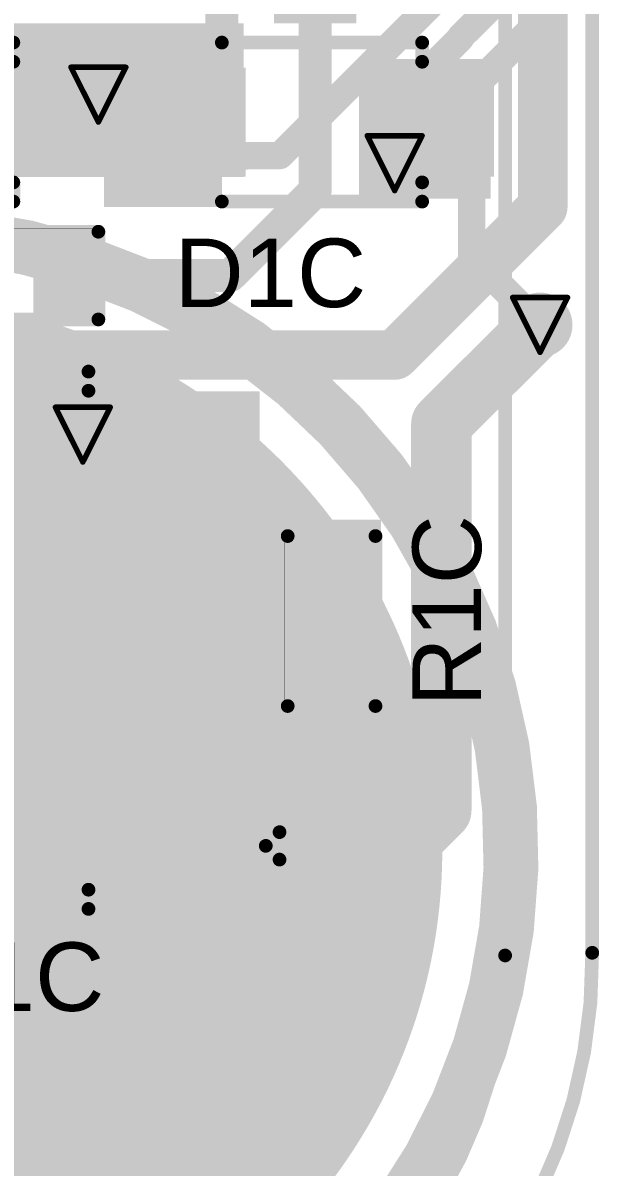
# Model space of a CAD drawing. Header units: inches. Extents: x -4.2 to 12.6, y -6.1 to 3.
# Drawn here: x -1.7466 to -1.5366, y -5.362 to -4.9446 of the extents above; entities that cross this region are included whole.
import ezdxf

# ---------------------------------------------------------------- set-up
doc = ezdxf.new("R2010")
doc.units = ezdxf.units.IN
doc.header["$MEASUREMENT"] = 0
for name, color, linetype in [('Board Outline', 216, 'Continuous'), ('Bottom Layer', 5, 'Continuous'), ('Bottom Overlay', 54, 'Continuous'), ('Bottom Paste', 16, 'Continuous'), ('Drill Drawing', 1, 'Continuous'), ('Flex_Ribbon Bottom Coverlay', 6, 'Continuous'), ('Flex_Ribbon Top Overlay', 2, 'Continuous'), ('Top Layer', 1, 'Continuous'), ('Top Paste', 8, 'Continuous'), ('Top Solder', 216, 'Continuous'), ('Via Holes', 16, 'Continuous')]:
    doc.layers.add(name, color=color, linetype=linetype)
doc.styles.add('Arial', font='', dxfattribs={"height": 0.2})
doc.styles.get('Arial').set_extended_font_data('Arial')

# ---------------------------------------------------------------- blocks, each defined once
blk = doc.blocks.new('SOIC_8_47')
at = {"layer": 'Flex_Ribbon Top Overlay'}
blk.add_hatch(color=2, dxfattribs=at).paths.add_polyline_path([(-0.072, 0.062), (-0.059, 0.062), (-0.059, 0.088), (-0.072, 0.088)])
at = {"layer": 'Top Layer'}
for points in [[(-0.07579, 0.08681), (-0.07579, 0.06319), (-0.13681, 0.06319), (-0.13681, 0.08681)], [(0.13681, 0.08681), (0.13681, 0.06319), (0.07579, 0.06319), (0.07579, 0.08681)], [(-0.07579, 0.03681), (-0.07579, 0.01319), (-0.13681, 0.01319), (-0.13681, 0.03681)], [(0.13681, 0.03681), (0.13681, 0.01319), (0.07579, 0.01319), (0.07579, 0.03681)], [(-0.07579, -0.01319), (-0.07579, -0.03681), (-0.13681, -0.03681), (-0.13681, -0.01319)], [(0.13681, -0.01319), (0.13681, -0.03681), (0.07579, -0.03681), (0.07579, -0.01319)], [(-0.07579, -0.06319), (-0.07579, -0.08681), (-0.13681, -0.08681), (-0.13681, -0.06319)], [(0.13681, -0.06319), (0.13681, -0.08681), (0.07579, -0.08681), (0.07579, -0.06319)]]:
    blk.add_hatch(color=1, dxfattribs=at).paths.add_polyline_path(points)
at = {"layer": 'Top Paste'}
for points in [[(-0.07579, 0.08681), (-0.07579, 0.06319), (-0.13681, 0.06319), (-0.13681, 0.08681)], [(0.13681, 0.08681), (0.13681, 0.06319), (0.07579, 0.06319), (0.07579, 0.08681)], [(-0.07579, 0.03681), (-0.07579, 0.01319), (-0.13681, 0.01319), (-0.13681, 0.03681)], [(0.13681, 0.03681), (0.13681, 0.01319), (0.07579, 0.01319), (0.07579, 0.03681)], [(-0.07579, -0.01319), (-0.07579, -0.03681), (-0.13681, -0.03681), (-0.13681, -0.01319)], [(0.13681, -0.01319), (0.13681, -0.03681), (0.07579, -0.03681), (0.07579, -0.01319)], [(-0.07579, -0.06319), (-0.07579, -0.08681), (-0.13681, -0.08681), (-0.13681, -0.06319)], [(0.13681, -0.06319), (0.13681, -0.08681), (0.07579, -0.08681), (0.07579, -0.06319)]]:
    blk.add_hatch(color=8, dxfattribs=at).paths.add_polyline_path(points)
at = {"layer": 'Top Solder'}
for points in [[(-0.07179, 0.09081), (-0.07179, 0.05919), (-0.14081, 0.05919), (-0.14081, 0.09081)], [(-0.07179, 0.09081), (-0.07179, 0.05919), (-0.14081, 0.05919), (-0.14081, 0.09081)], [(0.14081, 0.09081), (0.14081, 0.05919), (0.07179, 0.05919), (0.07179, 0.09081)], [(0.14081, 0.09081), (0.14081, 0.05919), (0.07179, 0.05919), (0.07179, 0.09081)], [(-0.07179, 0.04081), (-0.07179, 0.00919), (-0.14081, 0.00919), (-0.14081, 0.04081)], [(-0.07179, 0.04081), (-0.07179, 0.00919), (-0.14081, 0.00919), (-0.14081, 0.04081)], [(0.14081, 0.04081), (0.14081, 0.00919), (0.07179, 0.00919), (0.07179, 0.04081)], [(0.14081, 0.04081), (0.14081, 0.00919), (0.07179, 0.00919), (0.07179, 0.04081)], [(-0.07179, -0.00919), (-0.07179, -0.04081), (-0.14081, -0.04081), (-0.14081, -0.00919)], [(-0.07179, -0.00919), (-0.07179, -0.04081), (-0.14081, -0.04081), (-0.14081, -0.00919)], [(0.14081, -0.00919), (0.14081, -0.04081), (0.07179, -0.04081), (0.07179, -0.00919)], [(0.14081, -0.00919), (0.14081, -0.04081), (0.07179, -0.04081), (0.07179, -0.00919)], [(-0.07179, -0.05919), (-0.07179, -0.09081), (-0.14081, -0.09081), (-0.14081, -0.05919)], [(-0.07179, -0.05919), (-0.07179, -0.09081), (-0.14081, -0.09081), (-0.14081, -0.05919)], [(0.14081, -0.05919), (0.14081, -0.09081), (0.07179, -0.09081), (0.07179, -0.05919)], [(0.14081, -0.05919), (0.14081, -0.09081), (0.07179, -0.09081), (0.07179, -0.05919)]]:
    blk.add_hatch(color=216, dxfattribs=at).paths.add_polyline_path(points)
at = {"layer": 'Flex_Ribbon Top Overlay'}
for points in [[(-0.07837, 0.098, 0.005, 0.005, 0), (-0.07837, 0.091, 0.005, 0.005, 0)], [(0.07837, 0.098, 0.005, 0.005, 0), (-0.07837, 0.098, 0.005, 0.005, 0)], [(0.07837, 0.098, 0.005, 0.005, 0), (0.07837, 0.091, 0.005, 0.005, 0)], [(-0.143, 0.075, 0.005, 0.005, 0), (-0.148, 0.08, 0.005, 0.005, 0)], [(-0.148, 0.08, 0.005, 0.005, 0), (-0.148, 0.07, 0.005, 0.005, 0)], [(-0.143, 0.075, 0.005, 0.005, 0), (-0.148, 0.07, 0.005, 0.005, 0)], [(-0.07837, -0.091, 0.005, 0.005, 0), (-0.07837, -0.098, 0.005, 0.005, 0)], [(0.07837, -0.091, 0.005, 0.005, 0), (0.07837, -0.098, 0.005, 0.005, 0)], [(0.07837, -0.098, 0.005, 0.005, 0), (-0.07837, -0.098, 0.005, 0.005, 0)]]:
    blk.add_lwpolyline(points, format="xyseb", dxfattribs=at)
for points in [[(-0.07962, 0.098, 0.0025, 0.0025, 1), (-0.07712, 0.098, 0.0025, 0.0025, 1)], [(-0.07962, 0.098, 0.0025, 0.0025, 1), (-0.07712, 0.098, 0.0025, 0.0025, 1)], [(0.07712, 0.098, 0.0025, 0.0025, 1), (0.07962, 0.098, 0.0025, 0.0025, 1)], [(0.07712, 0.098, 0.0025, 0.0025, 1), (0.07962, 0.098, 0.0025, 0.0025, 1)], [(-0.07962, 0.091, 0.0025, 0.0025, 1), (-0.07712, 0.091, 0.0025, 0.0025, 1)], [(0.07712, 0.091, 0.0025, 0.0025, 1), (0.07962, 0.091, 0.0025, 0.0025, 1)], [(-0.14925, 0.08, 0.0025, 0.0025, 1), (-0.14675, 0.08, 0.0025, 0.0025, 1)], [(-0.14925, 0.08, 0.0025, 0.0025, 1), (-0.14675, 0.08, 0.0025, 0.0025, 1)], [(-0.14425, 0.075, 0.0025, 0.0025, 1), (-0.14175, 0.075, 0.0025, 0.0025, 1)], [(-0.14425, 0.075, 0.0025, 0.0025, 1), (-0.14175, 0.075, 0.0025, 0.0025, 1)], [(-0.14925, 0.07, 0.0025, 0.0025, 1), (-0.14675, 0.07, 0.0025, 0.0025, 1)], [(-0.14925, 0.07, 0.0025, 0.0025, 1), (-0.14675, 0.07, 0.0025, 0.0025, 1)], [(-0.07962, -0.091, 0.0025, 0.0025, 1), (-0.07712, -0.091, 0.0025, 0.0025, 1)], [(0.07712, -0.091, 0.0025, 0.0025, 1), (0.07962, -0.091, 0.0025, 0.0025, 1)], [(-0.07962, -0.098, 0.0025, 0.0025, 1), (-0.07712, -0.098, 0.0025, 0.0025, 1)], [(-0.07962, -0.098, 0.0025, 0.0025, 1), (-0.07712, -0.098, 0.0025, 0.0025, 1)], [(0.07712, -0.098, 0.0025, 0.0025, 1), (0.07962, -0.098, 0.0025, 0.0025, 1)], [(0.07712, -0.098, 0.0025, 0.0025, 1), (0.07962, -0.098, 0.0025, 0.0025, 1)]]:
    blk.add_lwpolyline(points, format="xyseb", close=True, dxfattribs=at)
blk = doc.blocks.new('R___0402_152')
at = {"layer": 'Top Layer'}
for points in [[(-0.0275, -0.0125), (-0.0275, 0.0125), (-0.0095, 0.0125), (-0.0095, -0.0125)], [(0.0095, -0.0125), (0.0095, 0.0125), (0.0275, 0.0125), (0.0275, -0.0125)]]:
    blk.add_hatch(color=1, dxfattribs=at).paths.add_polyline_path(points)
at = {"layer": 'Top Paste'}
for points in [[(-0.0275, -0.0125), (-0.0275, 0.0125), (-0.0095, 0.0125), (-0.0095, -0.0125)], [(0.0095, -0.0125), (0.0095, 0.0125), (0.0275, 0.0125), (0.0275, -0.0125)]]:
    blk.add_hatch(color=8, dxfattribs=at).paths.add_polyline_path(points)
at = {"layer": 'Top Solder'}
for points in [[(-0.02967, -0.01467), (-0.02967, 0.01467), (-0.00733, 0.01467), (-0.00733, -0.01467)], [(-0.02967, -0.01467), (-0.02967, 0.01467), (-0.00733, 0.01467), (-0.00733, -0.01467)], [(0.00733, -0.01467), (0.00733, 0.01467), (0.02967, 0.01467), (0.02967, -0.01467)], [(0.00733, -0.01467), (0.00733, 0.01467), (0.02967, 0.01467), (0.02967, -0.01467)]]:
    blk.add_hatch(color=216, dxfattribs=at).paths.add_polyline_path(points)
at = {"layer": 'Flex_Ribbon Top Overlay'}
for points in [[(-0.031, 0.016, 0.005, 0.005, 0), (-0.031, -0.016, 0.005, 0.005, 0)], [(0.031, 0.016, 0.005, 0.005, 0), (-0.031, 0.016, 0.005, 0.005, 0)], [(0.031, 0.016, 0.005, 0.005, 0), (0.031, -0.016, 0.005, 0.005, 0)], [(0.031, -0.016, 0.005, 0.005, 0), (-0.031, -0.016, 0.005, 0.005, 0)], [(0.032, -0.017, 0.000127, 0.000127, 0), (-0.032, -0.017, 0.000127, 0.000127, 0)]]:
    blk.add_lwpolyline(points, format="xyseb", dxfattribs=at)
for points in [[(-0.03225, 0.016, 0.0025, 0.0025, 1), (-0.02975, 0.016, 0.0025, 0.0025, 1)], [(-0.03225, 0.016, 0.0025, 0.0025, 1), (-0.02975, 0.016, 0.0025, 0.0025, 1)], [(0.02975, 0.016, 0.0025, 0.0025, 1), (0.03225, 0.016, 0.0025, 0.0025, 1)], [(0.02975, 0.016, 0.0025, 0.0025, 1), (0.03225, 0.016, 0.0025, 0.0025, 1)], [(-0.03225, -0.016, 0.0025, 0.0025, 1), (-0.02975, -0.016, 0.0025, 0.0025, 1)], [(-0.03225, -0.016, 0.0025, 0.0025, 1), (-0.02975, -0.016, 0.0025, 0.0025, 1)], [(0.02975, -0.016, 0.0025, 0.0025, 1), (0.03225, -0.016, 0.0025, 0.0025, 1)], [(0.02975, -0.016, 0.0025, 0.0025, 1), (0.03225, -0.016, 0.0025, 0.0025, 1)], [(-0.03203, -0.017, 0.0000635, 0.0000635, 1), (-0.03197, -0.017, 0.0000635, 0.0000635, 1)], [(0.03197, -0.017, 0.0000635, 0.0000635, 1), (0.03203, -0.017, 0.0000635, 0.0000635, 1)]]:
    blk.add_lwpolyline(points, format="xyseb", close=True, dxfattribs=at)
blk = doc.blocks.new('R___0402_180')
at = {"layer": 'Top Layer'}
for points in [[(-0.0275, -0.0125), (-0.0275, 0.0125), (-0.0095, 0.0125), (-0.0095, -0.0125)], [(0.0095, -0.0125), (0.0095, 0.0125), (0.0275, 0.0125), (0.0275, -0.0125)]]:
    blk.add_hatch(color=1, dxfattribs=at).paths.add_polyline_path(points)
at = {"layer": 'Top Paste'}
for points in [[(-0.0275, -0.0125), (-0.0275, 0.0125), (-0.0095, 0.0125), (-0.0095, -0.0125)], [(0.0095, -0.0125), (0.0095, 0.0125), (0.0275, 0.0125), (0.0275, -0.0125)]]:
    blk.add_hatch(color=8, dxfattribs=at).paths.add_polyline_path(points)
at = {"layer": 'Top Solder'}
for points in [[(-0.02967, -0.01467), (-0.02967, 0.01467), (-0.00733, 0.01467), (-0.00733, -0.01467)], [(-0.02967, -0.01467), (-0.02967, 0.01467), (-0.00733, 0.01467), (-0.00733, -0.01467)], [(0.00733, -0.01467), (0.00733, 0.01467), (0.02967, 0.01467), (0.02967, -0.01467)], [(0.00733, -0.01467), (0.00733, 0.01467), (0.02967, 0.01467), (0.02967, -0.01467)]]:
    blk.add_hatch(color=216, dxfattribs=at).paths.add_polyline_path(points)
at = {"layer": 'Flex_Ribbon Top Overlay'}
for points in [[(-0.031, -0.016, 0.005, 0.005, 0), (-0.031, 0.016, 0.005, 0.005, 0)], [(0.031, 0.016, 0.005, 0.005, 0), (-0.031, 0.016, 0.005, 0.005, 0)], [(0.031, -0.016, 0.005, 0.005, 0), (0.031, 0.016, 0.005, 0.005, 0)], [(0.031, -0.016, 0.005, 0.005, 0), (-0.031, -0.016, 0.005, 0.005, 0)], [(0.032, -0.017, 0.000127, 0.000127, 0), (-0.032, -0.017, 0.000127, 0.000127, 0)]]:
    blk.add_lwpolyline(points, format="xyseb", dxfattribs=at)
for points in [[(-0.03225, 0.016, 0.0025, 0.0025, 1), (-0.02975, 0.016, 0.0025, 0.0025, 1)], [(-0.03225, 0.016, 0.0025, 0.0025, 1), (-0.02975, 0.016, 0.0025, 0.0025, 1)], [(0.02975, 0.016, 0.0025, 0.0025, 1), (0.03225, 0.016, 0.0025, 0.0025, 1)], [(0.02975, 0.016, 0.0025, 0.0025, 1), (0.03225, 0.016, 0.0025, 0.0025, 1)], [(-0.03225, -0.016, 0.0025, 0.0025, 1), (-0.02975, -0.016, 0.0025, 0.0025, 1)], [(-0.03225, -0.016, 0.0025, 0.0025, 1), (-0.02975, -0.016, 0.0025, 0.0025, 1)], [(0.02975, -0.016, 0.0025, 0.0025, 1), (0.03225, -0.016, 0.0025, 0.0025, 1)], [(0.02975, -0.016, 0.0025, 0.0025, 1), (0.03225, -0.016, 0.0025, 0.0025, 1)], [(-0.03203, -0.017, 0.0000635, 0.0000635, 1), (-0.03197, -0.017, 0.0000635, 0.0000635, 1)], [(0.03197, -0.017, 0.0000635, 0.0000635, 1), (0.03203, -0.017, 0.0000635, 0.0000635, 1)]]:
    blk.add_lwpolyline(points, format="xyseb", close=True, dxfattribs=at)
blk = doc.blocks.new('_EMG________B_201')
at = {"layer": 'Bottom Layer'}
h = blk.add_hatch(color=5, dxfattribs=at)
edge = h.paths.add_edge_path()
edge.add_arc((0, -0.3932), 0.19685, 0, 360)
at = {"layer": 'Bottom Paste'}
h = blk.add_hatch(color=16, dxfattribs=at)
edge = h.paths.add_edge_path()
edge.add_arc((0, -0.3932), 0.19685, 0, 360)
at = {"layer": 'Flex_Ribbon Bottom Coverlay'}
h = blk.add_hatch(color=6, dxfattribs=at)
edge = h.paths.add_edge_path()
edge.add_arc((0, -0.3932), 0.20085, 0, 360)
h = blk.add_hatch(color=6, dxfattribs=at)
edge = h.paths.add_edge_path()
edge.add_arc((0, -0.3932), 0.20085, 0, 360)
at = {"layer": 'Bottom Overlay'}
for points in [[(0.22375, -0.43172, 0.005, 0.005, 0), (0.22375, 0.43172, 0.005, 0.005, 0)], [(0.22375, -0.43172, 0.005, 0.005, -0.414214), (0.06026, -0.59892, 0.005, 0.005, 0)]]:
    blk.add_lwpolyline(points, format="xyseb", dxfattribs=at)
blk.add_lwpolyline([(0.2225, -0.43172, 0.0025, 0.0025, 1), (0.225, -0.43172, 0.0025, 0.0025, 1)], format="xyseb", close=True, dxfattribs=at)
blk.add_lwpolyline([(0.2225, -0.43172, 0.0025, 0.0025, 1), (0.225, -0.43172, 0.0025, 0.0025, 1)], format="xyseb", close=True, dxfattribs=at)
blk = doc.blocks.new('SOD_323_215')
at = {"layer": 'Flex_Ribbon Top Overlay'}
for points in [[(-0.079, 0.019), (-0.036, 0.019), (-0.036, 0.031), (-0.079, 0.031)], [(-0.079, -0.02), (-0.062, -0.02), (-0.062, 0.02), (-0.079, 0.02)], [(-0.079, -0.031), (-0.036, -0.031), (-0.036, -0.019), (-0.079, -0.019)]]:
    blk.add_hatch(color=2, dxfattribs=at).paths.add_polyline_path(points)
at = {"layer": 'Top Layer'}
for points in [[(-0.02953, -0.01772), (-0.06102, -0.01772), (-0.06102, 0.01772), (-0.02953, 0.01772)], [(0.06102, -0.01772), (0.02953, -0.01772), (0.02953, 0.01772), (0.06102, 0.01772)]]:
    blk.add_hatch(color=1, dxfattribs=at).paths.add_polyline_path(points)
at = {"layer": 'Top Paste'}
for points in [[(-0.02953, -0.01772), (-0.06102, -0.01772), (-0.06102, 0.01772), (-0.02953, 0.01772)], [(0.06102, -0.01772), (0.02953, -0.01772), (0.02953, 0.01772), (0.06102, 0.01772)]]:
    blk.add_hatch(color=8, dxfattribs=at).paths.add_polyline_path(points)
at = {"layer": 'Top Solder'}
for points in [[(-0.02736, -0.01988), (-0.06319, -0.01988), (-0.06319, 0.01988), (-0.02736, 0.01988)], [(-0.02736, -0.01988), (-0.06319, -0.01988), (-0.06319, 0.01988), (-0.02736, 0.01988)], [(0.06319, -0.01988), (0.02736, -0.01988), (0.02736, 0.01988), (0.06319, 0.01988)], [(0.06319, -0.01988), (0.02736, -0.01988), (0.02736, 0.01988), (0.06319, 0.01988)]]:
    blk.add_hatch(color=216, dxfattribs=at).paths.add_polyline_path(points)
at = {"layer": 'Flex_Ribbon Top Overlay'}
for points in [[(-0.036, 0.029, 0.005, 0.005, 0), (0.037, 0.029, 0.005, 0.005, 0)], [(0.037, 0.022, 0.005, 0.005, 0), (0.037, 0.029, 0.005, 0.005, 0)], [(0.037, -0.029, 0.005, 0.005, 0), (0.037, -0.022, 0.005, 0.005, 0)], [(-0.036, -0.029, 0.005, 0.005, 0), (0.037, -0.029, 0.005, 0.005, 0)]]:
    blk.add_lwpolyline(points, format="xyseb", dxfattribs=at)
for points in [[(-0.03725, 0.029, 0.0025, 0.0025, 1), (-0.03475, 0.029, 0.0025, 0.0025, 1)], [(0.03575, 0.029, 0.0025, 0.0025, 1), (0.03825, 0.029, 0.0025, 0.0025, 1)], [(0.03575, 0.029, 0.0025, 0.0025, 1), (0.03825, 0.029, 0.0025, 0.0025, 1)], [(0.03575, 0.022, 0.0025, 0.0025, 1), (0.03825, 0.022, 0.0025, 0.0025, 1)], [(0.03575, -0.022, 0.0025, 0.0025, 1), (0.03825, -0.022, 0.0025, 0.0025, 1)], [(-0.03725, -0.029, 0.0025, 0.0025, 1), (-0.03475, -0.029, 0.0025, 0.0025, 1)], [(0.03575, -0.029, 0.0025, 0.0025, 1), (0.03825, -0.029, 0.0025, 0.0025, 1)], [(0.03575, -0.029, 0.0025, 0.0025, 1), (0.03825, -0.029, 0.0025, 0.0025, 1)]]:
    blk.add_lwpolyline(points, format="xyseb", close=True, dxfattribs=at)
blk = doc.blocks.new('SOD_323_222')
at = {"layer": 'Flex_Ribbon Top Overlay'}
for points in [[(-0.079, 0.019), (-0.036, 0.019), (-0.036, 0.031), (-0.079, 0.031)], [(-0.079, -0.02), (-0.062, -0.02), (-0.062, 0.02), (-0.079, 0.02)], [(-0.079, -0.031), (-0.036, -0.031), (-0.036, -0.019), (-0.079, -0.019)]]:
    blk.add_hatch(color=2, dxfattribs=at).paths.add_polyline_path(points)
at = {"layer": 'Top Layer'}
for points in [[(-0.02953, -0.01772), (-0.06102, -0.01772), (-0.06102, 0.01772), (-0.02953, 0.01772)], [(0.06102, -0.01772), (0.02953, -0.01772), (0.02953, 0.01772), (0.06102, 0.01772)]]:
    blk.add_hatch(color=1, dxfattribs=at).paths.add_polyline_path(points)
at = {"layer": 'Top Paste'}
for points in [[(-0.02953, -0.01772), (-0.06102, -0.01772), (-0.06102, 0.01772), (-0.02953, 0.01772)], [(0.06102, -0.01772), (0.02953, -0.01772), (0.02953, 0.01772), (0.06102, 0.01772)]]:
    blk.add_hatch(color=8, dxfattribs=at).paths.add_polyline_path(points)
at = {"layer": 'Top Solder'}
for points in [[(-0.02736, -0.01988), (-0.06319, -0.01988), (-0.06319, 0.01988), (-0.02736, 0.01988)], [(-0.02736, -0.01988), (-0.06319, -0.01988), (-0.06319, 0.01988), (-0.02736, 0.01988)], [(0.06319, -0.01988), (0.02736, -0.01988), (0.02736, 0.01988), (0.06319, 0.01988)], [(0.06319, -0.01988), (0.02736, -0.01988), (0.02736, 0.01988), (0.06319, 0.01988)]]:
    blk.add_hatch(color=216, dxfattribs=at).paths.add_polyline_path(points)
at = {"layer": 'Flex_Ribbon Top Overlay'}
for points in [[(-0.036, 0.029, 0.005, 0.005, 0), (0.037, 0.029, 0.005, 0.005, 0)], [(0.037, 0.022, 0.005, 0.005, 0), (0.037, 0.029, 0.005, 0.005, 0)], [(0.037, -0.029, 0.005, 0.005, 0), (0.037, -0.022, 0.005, 0.005, 0)], [(-0.036, -0.029, 0.005, 0.005, 0), (0.037, -0.029, 0.005, 0.005, 0)]]:
    blk.add_lwpolyline(points, format="xyseb", dxfattribs=at)
for points in [[(-0.03725, 0.029, 0.0025, 0.0025, 1), (-0.03475, 0.029, 0.0025, 0.0025, 1)], [(0.03575, 0.029, 0.0025, 0.0025, 1), (0.03825, 0.029, 0.0025, 0.0025, 1)], [(0.03575, 0.029, 0.0025, 0.0025, 1), (0.03825, 0.029, 0.0025, 0.0025, 1)], [(0.03575, 0.022, 0.0025, 0.0025, 1), (0.03825, 0.022, 0.0025, 0.0025, 1)], [(0.03575, -0.022, 0.0025, 0.0025, 1), (0.03825, -0.022, 0.0025, 0.0025, 1)], [(-0.03725, -0.029, 0.0025, 0.0025, 1), (-0.03475, -0.029, 0.0025, 0.0025, 1)], [(0.03575, -0.029, 0.0025, 0.0025, 1), (0.03825, -0.029, 0.0025, 0.0025, 1)], [(0.03575, -0.029, 0.0025, 0.0025, 1), (0.03825, -0.029, 0.0025, 0.0025, 1)]]:
    blk.add_lwpolyline(points, format="xyseb", close=True, dxfattribs=at)

msp = doc.modelspace()

# ---------------------------------------------------------------- hatches: boundary and pattern name
at = {"layer": 'Bottom Layer'}
h = msp.add_hatch(color=5, dxfattribs=at)
edge = h.paths.add_edge_path()
edge.add_arc((-1.71913, -4.97078), 0.01181, 0, 360)
h = msp.add_hatch(color=5, dxfattribs=at)
edge = h.paths.add_edge_path()
edge.add_arc((-1.61113, -4.99578), 0.01181, 0, 360)
h = msp.add_hatch(color=5, dxfattribs=at)
edge = h.paths.add_edge_path()
edge.add_arc((-1.55813, -5.05478), 0.01181, 0, 360)
h = msp.add_hatch(color=5, dxfattribs=at)
edge = h.paths.add_edge_path()
edge.add_arc((-1.7248, -5.09478), 0.01181, 0, 360)
at = {"layer": 'Top Layer'}
for points in [[(-1.65511, -4.94478), (-1.62511, -4.94478), (-1.62511, -4.79878), (-1.65511, -4.79878)], [(-1.75713, -5.00078), (-1.66613, -5.00078), (-1.66613, -4.94478), (-1.75713, -4.94478)], [(-1.62413, -5.00878), (-1.57613, -5.00878), (-1.57613, -4.95778), (-1.62413, -4.95778)], [(-1.72811, -5.15678), (-1.61613, -5.15678), (-1.61613, -5.12578), (-1.72811, -5.12578)], [(-1.72811, -5.20678), (-1.61513, -5.20678), (-1.61513, -5.17078), (-1.72811, -5.17078)]]:
    msp.add_hatch(color=1, dxfattribs=at).paths.add_polyline_path(points)
h = msp.add_hatch(color=1, dxfattribs=at)
edge = h.paths.add_edge_path()
edge.add_arc((-1.71913, -4.97078), 0.01181, 0, 360)
h = msp.add_hatch(color=1, dxfattribs=at)
edge = h.paths.add_edge_path()
edge.add_arc((-1.61113, -4.99578), 0.01181, 0, 360)
h = msp.add_hatch(color=1, dxfattribs=at)
edge = h.paths.add_edge_path()
edge.add_arc((-1.55813, -5.05478), 0.01181, 0, 360)
h = msp.add_hatch(color=1, dxfattribs=at)
edge = h.paths.add_edge_path()
edge.add_arc((-1.7248, -5.09478), 0.01181, 0, 360)
at = {"layer": 'Via Holes'}
h = msp.add_hatch(color=7, dxfattribs=at)
edge = h.paths.add_edge_path()
edge.add_arc((-1.71913, -4.97078), 0.00591, 0, 360)
h = msp.add_hatch(color=7, dxfattribs=at)
edge = h.paths.add_edge_path()
edge.add_arc((-1.61113, -4.99578), 0.00591, 0, 360)
h = msp.add_hatch(color=7, dxfattribs=at)
edge = h.paths.add_edge_path()
edge.add_arc((-1.55813, -5.05478), 0.00591, 0, 360)
h = msp.add_hatch(color=7, dxfattribs=at)
edge = h.paths.add_edge_path()
edge.add_arc((-1.7248, -5.09478), 0.00591, 0, 360)

# ---------------------------------------------------------------- linework, layer by layer
at = {"layer": 'Board Outline'}
for points in [[(-1.53913, -4.42332, 0.005, 0.005, 0), (-1.53913, -5.28379, 0.005, 0.005, 0)], [(-1.53913, -5.28379, 0.005, 0.005, -0.414214), (-1.73376, -5.48284, 0.005, 0.005, 0)], [(-1.53913, -5.28379, 0.005, 0.005, -0.414214), (-1.73376, -5.48284, 0.005, 0.005, 0)]]:
    msp.add_lwpolyline(points, format="xyseb", dxfattribs=at)
msp.add_lwpolyline([(-1.54038, -5.28379, 0.0025, 0.0025, 1), (-1.53788, -5.28379, 0.0025, 0.0025, 1)], format="xyseb", close=True, dxfattribs=at)
msp.add_lwpolyline([(-1.54038, -5.28379, 0.0025, 0.0025, 1), (-1.53788, -5.28379, 0.0025, 0.0025, 1)], format="xyseb", close=True, dxfattribs=at)
msp.add_lwpolyline([(-1.54038, -5.28379, 0.0025, 0.0025, 1), (-1.53788, -5.28379, 0.0025, 0.0025, 1)], format="xyseb", close=True, dxfattribs=at)
at = {"layer": 'Bottom Layer'}
for points in [[(-1.62713, -4.96716, 0.01, 0.01, 0), (-1.58529, -4.92532, 0.01, 0.01, 0)], [(-1.58705, -4.9497, 0.01, 0.01, 0), (-1.5685, -4.93115, 0.01, 0.01, 0)], [(-1.58309, -4.96874, 0.01, 0.01, 0), (-1.5525, -4.93815, 0.01, 0.01, 0)], [(-1.61113, -4.97416, 0.01, 0.01, 0), (-1.58705, -4.95008, 0.01, 0.01, 0)], [(-1.58705, -4.95008, 0.01, 0.01, 0), (-1.58705, -4.9497, 0.01, 0.01, 0)], [(-1.65296, -4.99298, 0.01, 0.01, 0), (-1.62713, -4.96716, 0.01, 0.01, 0)], [(-1.99013, -4.97078, 0.012, 0.012, 0), (-1.71913, -4.97078, 0.012, 0.012, 0)], [(-1.71913, -4.97078, 0.012, 0.012, 0), (-1.71889, -4.97078, 0.012, 0.012, 0)], [(-1.58309, -5.02983, 0.01, 0.01, 0), (-1.58309, -4.96874, 0.01, 0.01, 0)], [(-1.61113, -4.99578, 0.01, 0.01, 0), (-1.61113, -4.97416, 0.01, 0.01, 0)], [(-1.97109, -4.99574, 0.01, 0.01, 0), (-1.72337, -4.9936, 0.01, 0.01, 0)], [(-1.72337, -4.9936, 0.01, 0.01, 0), (-1.72329, -4.9936, 0.01, 0.01, 0)], [(-1.72329, -4.9936, 0.01, 0.01, 0), (-1.71111, -4.9936, 0.01, 0.01, 0)], [(-1.71111, -4.9936, 0.01, 0.01, 0), (-1.70815, -4.99346, 0.01, 0.01, 0)], [(-1.70815, -4.99346, 0.01, 0.01, 0), (-1.65296, -4.99298, 0.01, 0.01, 0)], [(-1.96613, -5.09928, 0.02, 0.02, -1.34747), (-1.73463, -5.46541, 0.02, 0.02, 0)], [(-1.58309, -5.02983, 0.01, 0.01, 0), (-1.55813, -5.05478, 0.01, 0.01, 0)]]:
    msp.add_lwpolyline(points, format="xyseb", dxfattribs=at)
for points in [[(-1.58955, -4.9497, 0.005, 0.005, 1), (-1.58455, -4.9497, 0.005, 0.005, 1)], [(-1.58955, -4.9497, 0.005, 0.005, 1), (-1.58455, -4.9497, 0.005, 0.005, 1)], [(-1.58955, -4.95008, 0.005, 0.005, 1), (-1.58455, -4.95008, 0.005, 0.005, 1)], [(-1.58955, -4.95008, 0.005, 0.005, 1), (-1.58455, -4.95008, 0.005, 0.005, 1)], [(-1.62963, -4.96716, 0.005, 0.005, 1), (-1.62463, -4.96716, 0.005, 0.005, 1)], [(-1.62963, -4.96716, 0.005, 0.005, 1), (-1.62463, -4.96716, 0.005, 0.005, 1)], [(-1.72213, -4.97078, 0.006, 0.006, 1), (-1.71613, -4.97078, 0.006, 0.006, 1)], [(-1.72213, -4.97078, 0.006, 0.006, 1), (-1.71613, -4.97078, 0.006, 0.006, 1)], [(-1.72189, -4.97078, 0.006, 0.006, 1), (-1.71589, -4.97078, 0.006, 0.006, 1)], [(-1.58559, -4.96874, 0.005, 0.005, 1), (-1.58059, -4.96874, 0.005, 0.005, 1)], [(-1.58559, -4.96874, 0.005, 0.005, 1), (-1.58059, -4.96874, 0.005, 0.005, 1)], [(-1.61363, -4.97416, 0.005, 0.005, 1), (-1.60863, -4.97416, 0.005, 0.005, 1)], [(-1.61363, -4.97416, 0.005, 0.005, 1), (-1.60863, -4.97416, 0.005, 0.005, 1)], [(-1.72587, -4.9936, 0.005, 0.005, 1), (-1.72087, -4.9936, 0.005, 0.005, 1)], [(-1.72587, -4.9936, 0.005, 0.005, 1), (-1.72087, -4.9936, 0.005, 0.005, 1)], [(-1.72579, -4.9936, 0.005, 0.005, 1), (-1.72079, -4.9936, 0.005, 0.005, 1)], [(-1.72579, -4.9936, 0.005, 0.005, 1), (-1.72079, -4.9936, 0.005, 0.005, 1)], [(-1.71361, -4.9936, 0.005, 0.005, 1), (-1.70861, -4.9936, 0.005, 0.005, 1)], [(-1.71361, -4.9936, 0.005, 0.005, 1), (-1.70861, -4.9936, 0.005, 0.005, 1)], [(-1.71065, -4.99346, 0.005, 0.005, 1), (-1.70565, -4.99346, 0.005, 0.005, 1)], [(-1.71065, -4.99346, 0.005, 0.005, 1), (-1.70565, -4.99346, 0.005, 0.005, 1)], [(-1.65546, -4.99298, 0.005, 0.005, 1), (-1.65046, -4.99298, 0.005, 0.005, 1)], [(-1.65546, -4.99298, 0.005, 0.005, 1), (-1.65046, -4.99298, 0.005, 0.005, 1)], [(-1.61363, -4.99578, 0.005, 0.005, 1), (-1.60863, -4.99578, 0.005, 0.005, 1)], [(-1.58559, -5.02983, 0.005, 0.005, 1), (-1.58059, -5.02983, 0.005, 0.005, 1)], [(-1.58559, -5.02983, 0.005, 0.005, 1), (-1.58059, -5.02983, 0.005, 0.005, 1)], [(-1.56063, -5.05478, 0.005, 0.005, 1), (-1.55563, -5.05478, 0.005, 0.005, 1)]]:
    msp.add_lwpolyline(points, format="xyseb", close=True, dxfattribs=at)
at = {"layer": 'Drill Drawing'}
for points in [[(-1.72913, -4.96078, 0.002, 0.002, 0), (-1.70913, -4.96078, 0.002, 0.002, 0)], [(-1.72913, -4.96078, 0.002, 0.002, 0), (-1.71913, -4.98078, 0.002, 0.002, 0)], [(-1.71913, -4.98078, 0.002, 0.002, 0), (-1.70913, -4.96078, 0.002, 0.002, 0)], [(-1.62113, -4.98578, 0.002, 0.002, 0), (-1.60113, -4.98578, 0.002, 0.002, 0)], [(-1.62113, -4.98578, 0.002, 0.002, 0), (-1.61113, -5.00578, 0.002, 0.002, 0)], [(-1.61113, -5.00578, 0.002, 0.002, 0), (-1.60113, -4.98578, 0.002, 0.002, 0)], [(-1.56813, -5.04478, 0.002, 0.002, 0), (-1.54813, -5.04478, 0.002, 0.002, 0)], [(-1.56813, -5.04478, 0.002, 0.002, 0), (-1.55813, -5.06478, 0.002, 0.002, 0)], [(-1.55813, -5.06478, 0.002, 0.002, 0), (-1.54813, -5.04478, 0.002, 0.002, 0)], [(-1.7348, -5.08478, 0.002, 0.002, 0), (-1.7148, -5.08478, 0.002, 0.002, 0)], [(-1.7348, -5.08478, 0.002, 0.002, 0), (-1.7248, -5.10478, 0.002, 0.002, 0)], [(-1.7248, -5.10478, 0.002, 0.002, 0), (-1.7148, -5.08478, 0.002, 0.002, 0)]]:
    msp.add_lwpolyline(points, format="xyseb", dxfattribs=at)
for points in [[(-1.72963, -4.96078, 0.001, 0.001, 1), (-1.72863, -4.96078, 0.001, 0.001, 1)], [(-1.72963, -4.96078, 0.001, 0.001, 1), (-1.72863, -4.96078, 0.001, 0.001, 1)], [(-1.70963, -4.96078, 0.001, 0.001, 1), (-1.70863, -4.96078, 0.001, 0.001, 1)], [(-1.70963, -4.96078, 0.001, 0.001, 1), (-1.70863, -4.96078, 0.001, 0.001, 1)], [(-1.71963, -4.98078, 0.001, 0.001, 1), (-1.71863, -4.98078, 0.001, 0.001, 1)], [(-1.71963, -4.98078, 0.001, 0.001, 1), (-1.71863, -4.98078, 0.001, 0.001, 1)], [(-1.62163, -4.98578, 0.001, 0.001, 1), (-1.62063, -4.98578, 0.001, 0.001, 1)], [(-1.62163, -4.98578, 0.001, 0.001, 1), (-1.62063, -4.98578, 0.001, 0.001, 1)], [(-1.60163, -4.98578, 0.001, 0.001, 1), (-1.60063, -4.98578, 0.001, 0.001, 1)], [(-1.60163, -4.98578, 0.001, 0.001, 1), (-1.60063, -4.98578, 0.001, 0.001, 1)], [(-1.61163, -5.00578, 0.001, 0.001, 1), (-1.61063, -5.00578, 0.001, 0.001, 1)], [(-1.61163, -5.00578, 0.001, 0.001, 1), (-1.61063, -5.00578, 0.001, 0.001, 1)], [(-1.56863, -5.04478, 0.001, 0.001, 1), (-1.56763, -5.04478, 0.001, 0.001, 1)], [(-1.56863, -5.04478, 0.001, 0.001, 1), (-1.56763, -5.04478, 0.001, 0.001, 1)], [(-1.54863, -5.04478, 0.001, 0.001, 1), (-1.54763, -5.04478, 0.001, 0.001, 1)], [(-1.54863, -5.04478, 0.001, 0.001, 1), (-1.54763, -5.04478, 0.001, 0.001, 1)], [(-1.55863, -5.06478, 0.001, 0.001, 1), (-1.55763, -5.06478, 0.001, 0.001, 1)], [(-1.55863, -5.06478, 0.001, 0.001, 1), (-1.55763, -5.06478, 0.001, 0.001, 1)], [(-1.7353, -5.08478, 0.001, 0.001, 1), (-1.7343, -5.08478, 0.001, 0.001, 1)], [(-1.7353, -5.08478, 0.001, 0.001, 1), (-1.7343, -5.08478, 0.001, 0.001, 1)], [(-1.7153, -5.08478, 0.001, 0.001, 1), (-1.7143, -5.08478, 0.001, 0.001, 1)], [(-1.7153, -5.08478, 0.001, 0.001, 1), (-1.7143, -5.08478, 0.001, 0.001, 1)], [(-1.7253, -5.10478, 0.001, 0.001, 1), (-1.7243, -5.10478, 0.001, 0.001, 1)], [(-1.7253, -5.10478, 0.001, 0.001, 1), (-1.7243, -5.10478, 0.001, 0.001, 1)]]:
    msp.add_lwpolyline(points, format="xyseb", close=True, dxfattribs=at)
at = {"layer": 'Top Layer'}
for points in [[(-1.67413, -4.97151, 0.012, 0.012, 0), (-1.67413, -4.81241, 0.012, 0.012, 0)], [(-1.64011, -5.00578, 0.012, 0.012, 0), (-1.64011, -4.83578, 0.012, 0.012, 0)], [(-1.55713, -5.01178, 0.018, 0.018, 0), (-1.55713, -4.93383, 0.018, 0.018, 0)], [(-1.71913, -4.96778, 0.012, 0.012, 0), (-1.71913, -4.96078, 0.012, 0.012, 0)], [(-1.72213, -4.96778, 0.012, 0.012, 0), (-1.71913, -4.96778, 0.012, 0.012, 0)], [(-1.68341, -4.98078, 0.01, 0.01, 0), (-1.67413, -4.97151, 0.01, 0.01, 0)], [(-1.60361, -4.9935, 0.01, 0.01, 0), (-1.59286, -4.98275, 0.01, 0.01, 0)], [(-1.59286, -4.98275, 0.01, 0.01, 0), (-1.59286, -4.98078, 0.01, 0.01, 0)], [(-1.61113, -4.99578, 0.01, 0.01, 0), (-1.60885, -4.9935, 0.01, 0.01, 0)], [(-1.60885, -4.9935, 0.01, 0.01, 0), (-1.60361, -4.9935, 0.01, 0.01, 0)], [(-1.67111, -5.03678, 0.012, 0.012, 0), (-1.64011, -5.00578, 0.012, 0.012, 0)], [(-1.61113, -5.06578, 0.018, 0.018, 0), (-1.55713, -5.01178, 0.018, 0.018, 0)], [(-1.73163, -5.03678, 0.012, 0.012, 0), (-1.67111, -5.03678, 0.012, 0.012, 0)], [(-1.59413, -5.09078, 0.022, 0.022, 0), (-1.55813, -5.05478, 0.022, 0.022, 0)], [(-1.76513, -5.09578, 0.018, 0.018, 0), (-1.73513, -5.06578, 0.018, 0.018, 0)], [(-1.73513, -5.06578, 0.018, 0.018, 0), (-1.61113, -5.06578, 0.018, 0.018, 0)], [(-1.59413, -5.2319, 0.022, 0.022, 0), (-1.59413, -5.09078, 0.022, 0.022, 0)], [(-1.7248, -5.09478, 0.022, 0.022, 0), (-1.69481, -5.09478, 0.022, 0.022, 0)], [(-1.60702, -5.24478, 0.022, 0.022, 0), (-1.59413, -5.2319, 0.022, 0.022, 0)], [(-1.69481, -5.24478, 0.022, 0.022, 0), (-1.60702, -5.24478, 0.022, 0.022, 0)]]:
    msp.add_lwpolyline(points, format="xyseb", dxfattribs=at)
for points in [[(-1.72213, -4.96078, 0.006, 0.006, 1), (-1.71613, -4.96078, 0.006, 0.006, 1)], [(-1.72513, -4.96778, 0.006, 0.006, 1), (-1.71913, -4.96778, 0.006, 0.006, 1)], [(-1.72213, -4.96778, 0.006, 0.006, 1), (-1.71613, -4.96778, 0.006, 0.006, 1)], [(-1.72213, -4.96778, 0.006, 0.006, 1), (-1.71613, -4.96778, 0.006, 0.006, 1)], [(-1.67713, -4.97151, 0.006, 0.006, 1), (-1.67113, -4.97151, 0.006, 0.006, 1)], [(-1.67663, -4.97151, 0.005, 0.005, 1), (-1.67163, -4.97151, 0.005, 0.005, 1)], [(-1.68591, -4.98078, 0.005, 0.005, 1), (-1.68091, -4.98078, 0.005, 0.005, 1)], [(-1.59536, -4.98078, 0.005, 0.005, 1), (-1.59036, -4.98078, 0.005, 0.005, 1)], [(-1.59536, -4.98275, 0.005, 0.005, 1), (-1.59036, -4.98275, 0.005, 0.005, 1)], [(-1.59536, -4.98275, 0.005, 0.005, 1), (-1.59036, -4.98275, 0.005, 0.005, 1)], [(-1.61363, -4.99578, 0.005, 0.005, 1), (-1.60863, -4.99578, 0.005, 0.005, 1)], [(-1.61135, -4.9935, 0.005, 0.005, 1), (-1.60635, -4.9935, 0.005, 0.005, 1)], [(-1.61135, -4.9935, 0.005, 0.005, 1), (-1.60635, -4.9935, 0.005, 0.005, 1)], [(-1.60611, -4.9935, 0.005, 0.005, 1), (-1.60111, -4.9935, 0.005, 0.005, 1)], [(-1.60611, -4.9935, 0.005, 0.005, 1), (-1.60111, -4.9935, 0.005, 0.005, 1)], [(-1.64311, -5.00578, 0.006, 0.006, 1), (-1.63711, -5.00578, 0.006, 0.006, 1)], [(-1.64311, -5.00578, 0.006, 0.006, 1), (-1.63711, -5.00578, 0.006, 0.006, 1)], [(-1.56163, -5.01178, 0.009, 0.009, 1), (-1.55263, -5.01178, 0.009, 0.009, 1)], [(-1.56163, -5.01178, 0.009, 0.009, 1), (-1.55263, -5.01178, 0.009, 0.009, 1)], [(-1.73463, -5.03678, 0.006, 0.006, 1), (-1.72863, -5.03678, 0.006, 0.006, 1)], [(-1.67411, -5.03678, 0.006, 0.006, 1), (-1.66811, -5.03678, 0.006, 0.006, 1)], [(-1.67411, -5.03678, 0.006, 0.006, 1), (-1.66811, -5.03678, 0.006, 0.006, 1)], [(-1.56363, -5.05478, 0.011, 0.011, 1), (-1.55263, -5.05478, 0.011, 0.011, 1)], [(-1.73963, -5.06578, 0.009, 0.009, 1), (-1.73063, -5.06578, 0.009, 0.009, 1)], [(-1.73963, -5.06578, 0.009, 0.009, 1), (-1.73063, -5.06578, 0.009, 0.009, 1)], [(-1.61563, -5.06578, 0.009, 0.009, 1), (-1.60663, -5.06578, 0.009, 0.009, 1)], [(-1.61563, -5.06578, 0.009, 0.009, 1), (-1.60663, -5.06578, 0.009, 0.009, 1)], [(-1.59963, -5.09078, 0.011, 0.011, 1), (-1.58863, -5.09078, 0.011, 0.011, 1)], [(-1.59963, -5.09078, 0.011, 0.011, 1), (-1.58863, -5.09078, 0.011, 0.011, 1)], [(-1.7303, -5.09478, 0.011, 0.011, 1), (-1.7193, -5.09478, 0.011, 0.011, 1)], [(-1.70031, -5.09478, 0.011, 0.011, 1), (-1.68931, -5.09478, 0.011, 0.011, 1)], [(-1.59963, -5.2319, 0.011, 0.011, 1), (-1.58863, -5.2319, 0.011, 0.011, 1)], [(-1.59963, -5.2319, 0.011, 0.011, 1), (-1.58863, -5.2319, 0.011, 0.011, 1)], [(-1.70031, -5.24478, 0.011, 0.011, 1), (-1.68931, -5.24478, 0.011, 0.011, 1)], [(-1.61252, -5.24478, 0.011, 0.011, 1), (-1.60152, -5.24478, 0.011, 0.011, 1)], [(-1.61252, -5.24478, 0.011, 0.011, 1), (-1.60152, -5.24478, 0.011, 0.011, 1)]]:
    msp.add_lwpolyline(points, format="xyseb", close=True, dxfattribs=at)

# ---------------------------------------------------------------- block references
for name, p in [('_EMG________B_201', (-1.79462, -4.85305)), ('SOD_323_215', (-1.78713, -4.98078)), ('SOD_323_222', (-1.63813, -4.98078))]:
    msp.add_blockref(name, p)
for name, p, rotation in [('R___0402_152', (-1.75013, -5.03678), 180), ('SOIC_8_47', (-1.80111, -5.16978), 180), ('R___0402_180', (-1.63413, -5.16278), 270)]:
    msp.add_blockref(name, p, dxfattribs=dict(rotation=rotation))

# ---------------------------------------------------------------- texts
at = {"layer": 'Flex_Ribbon Top Overlay', "style": 'Arial'}
for s, p in [('D1C', (-1.69137, -5.04828)), ('U1C', (-1.78684, -5.305))]:
    msp.add_text(s, height=0.025, dxfattribs=at).set_placement(p)
msp.add_text('R1C', height=0.025, rotation=90, dxfattribs=at).set_placement((-1.57964, -5.19402))

doc.saveas('drawing.dxf')
